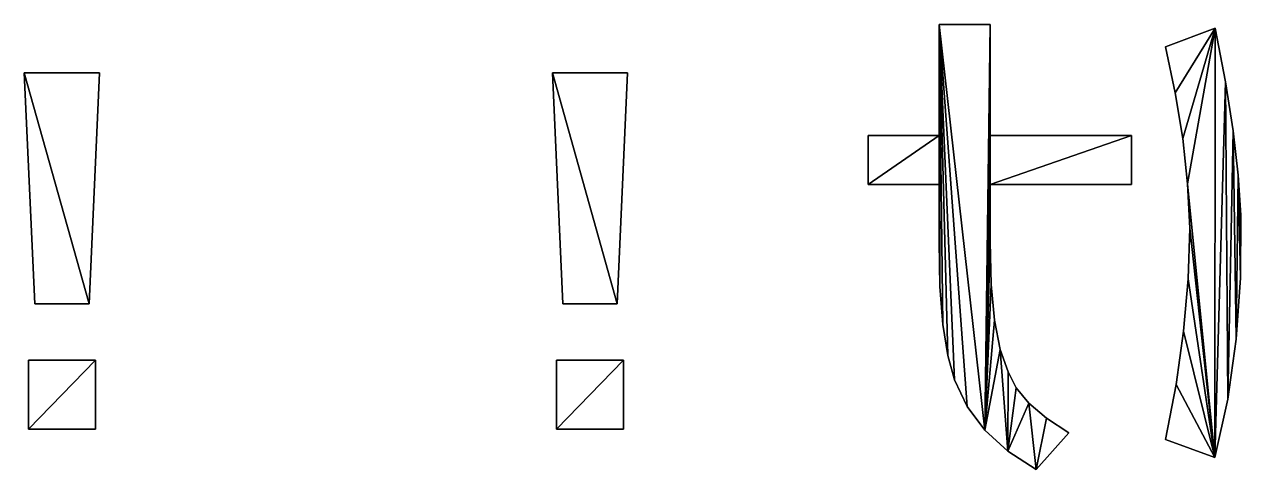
# Model space of a CAD drawing. Header units: metres. Extents: x -19.4 to 19.7, y -3.2 to 3.9.
# Drawn here: x -19.4 to -0.77, y -3.08 to 3.73 of the extents above; entities that cross this region are included whole.
import ezdxf

# ---------------------------------------------------------------- set-up
doc = ezdxf.new("R2010")
doc.units = ezdxf.units.M

msp = doc.modelspace()

# ---------------------------------------------------------------- linework, layer by layer
at = {"layer": 'layer1', "color": 1}
for points in [[(-5.3897, 3.7337, -2.20154), (-4.60872, 3.7337, -2.20154), (-4.68739, -2.48031, -2.20154)], [(-5.3897, 3.7337, -2.20154), (-4.68739, -2.48031, -2.20154), (-4.9605, -2.11599, -2.20154)], [(-5.3897, 3.7337, -2.20154), (-4.9605, -2.11599, -2.20154), (-5.15309, -1.71011, -2.20154)], [(-5.3897, 3.7337, -2.20154), (-5.15309, -1.71011, -2.20154), (-5.25661, -1.33723, -2.20154)], [(-5.3897, 3.7337, -2.20154), (-5.25661, -1.33723, -2.20154), (-5.33055, -0.86081, -2.20154)], [(-5.3897, 3.7337, -2.20154), (-5.33055, -0.86081, -2.20154), (-5.37492, -0.28085, -2.20154)], [(-5.3897, 3.7337, -2.20154), (-5.37492, -0.28085, -2.20154), (-5.3897, 0.40265, -2.20154)], [(-5.3897, 3.7337, -2.20154), (-5.3897, 0.40265, -2.20154), (-5.3897, 1.28159, -2.20154)], [(-5.3897, 3.7337, -2.20154), (-5.3897, 1.28159, -2.20154), (-5.3897, 2.0308, -2.20154)], [(-4.68739, -2.48031, 1.03332), (-4.60872, 3.7337, 1.03332), (-5.3897, 3.7337, 1.03332)], [(-4.9605, -2.11599, 1.03332), (-4.68739, -2.48031, 1.03332), (-5.3897, 3.7337, 1.03332)], [(-5.15309, -1.71011, 1.03332), (-4.9605, -2.11599, 1.03332), (-5.3897, 3.7337, 1.03332)], [(-5.25661, -1.33723, 1.03332), (-5.15309, -1.71011, 1.03332), (-5.3897, 3.7337, 1.03332)], [(-5.33055, -0.86081, 1.03332), (-5.25661, -1.33723, 1.03332), (-5.3897, 3.7337, 1.03332)], [(-5.37492, -0.28085, 1.03332), (-5.33055, -0.86081, 1.03332), (-5.3897, 3.7337, 1.03332)], [(-5.3897, 0.40265, 1.03332), (-5.37492, -0.28085, 1.03332), (-5.3897, 3.7337, 1.03332)], [(-5.3897, 1.28159, 1.03332), (-5.3897, 0.40265, 1.03332), (-5.3897, 3.7337, 1.03332)], [(-5.3897, 2.0308, 1.03332), (-5.3897, 1.28159, 1.03332), (-5.3897, 3.7337, 1.03332)], [(-5.3897, 3.7337, -2.20154), (-5.3897, 2.0308, -2.20154), (-5.3897, 2.0308, 1.03332), (-5.3897, 3.7337, 1.03332)], [(-4.60872, 3.7337, -2.20154), (-5.3897, 3.7337, -2.20154), (-5.3897, 3.7337, 1.03332), (-4.60872, 3.7337, 1.03332)], [(-4.68739, -2.48031, -2.20154), (-4.60872, 3.7337, -2.20154), (-4.60872, 2.0308, -2.20154)], [(-4.60872, 2.0308, 1.03332), (-4.60872, 3.7337, 1.03332), (-4.68739, -2.48031, 1.03332)], [(-4.60872, 2.0308, -2.20154), (-4.60872, 3.7337, -2.20154), (-4.60872, 3.7337, 1.03332), (-4.60872, 2.0308, 1.03332)], [(-1.16163, 3.67258, -2.20154), (-1.77046, 2.68297, -2.20154), (-1.92199, 3.39135, -2.20154)], [(-1.92199, 3.39135, 1.03332), (-1.77046, 2.68297, 1.03332), (-1.16163, 3.67258, 1.03332)], [(-1.16163, 3.67258, -2.20154), (-1.92199, 3.39135, -2.20154), (-1.92199, 3.39135, 1.03332), (-1.16163, 3.67258, 1.03332)], [(-1.16163, 3.67258, -2.20154), (-1.65803, 1.98382, -2.20154), (-1.77046, 2.68297, -2.20154)], [(-1.77046, 2.68297, 1.03332), (-1.65803, 1.98382, 1.03332), (-1.16163, 3.67258, 1.03332)], [(-1.16163, 3.67258, -2.20154), (-1.58469, 1.29393, -2.20154), (-1.65803, 1.98382, -2.20154)], [(-1.65803, 1.98382, 1.03332), (-1.58469, 1.29393, 1.03332), (-1.16163, 3.67258, 1.03332)], [(-1.16516, -2.89963, -2.20154), (-1.58469, 1.29393, -2.20154), (-1.16163, 3.67258, -2.20154)], [(-1.16163, 3.67258, 1.03332), (-1.58469, 1.29393, 1.03332), (-1.16516, -2.89963, 1.03332)], [(-1.16516, -2.89963, -2.20154), (-1.16163, 3.67258, -2.20154), (-1.00179, 2.85252, -2.20154)], [(-1.00179, 2.85252, 1.03332), (-1.16163, 3.67258, 1.03332), (-1.16516, -2.89963, 1.03332)], [(-1.00179, 2.85252, -2.20154), (-1.16163, 3.67258, -2.20154), (-1.16163, 3.67258, 1.03332), (-1.00179, 2.85252, 1.03332)], [(-1.92199, 3.39135, -2.20154), (-1.77046, 2.68297, -2.20154), (-1.77046, 2.68297, 1.03332), (-1.92199, 3.39135, 1.03332)], [(-19.39964, 2.99062, -2.20154), (-18.24711, 2.99062, -2.20154), (-18.40546, -0.54515, -2.20154)], [(-19.39964, 2.99062, -2.20154), (-18.40546, -0.54515, -2.20154), (-19.24002, -0.54515, -2.20154)], [(-18.40546, -0.54515, 1.03332), (-18.24711, 2.99062, 1.03332), (-19.39964, 2.99062, 1.03332)], [(-19.24002, -0.54515, 1.03332), (-18.40546, -0.54515, 1.03332), (-19.39964, 2.99062, 1.03332)], [(-19.39964, 2.99062, -2.20154), (-19.24002, -0.54515, -2.20154), (-19.24002, -0.54515, 1.03332), (-19.39964, 2.99062, 1.03332)], [(-18.24711, 2.99062, -2.20154), (-19.39964, 2.99062, -2.20154), (-19.39964, 2.99062, 1.03332), (-18.24711, 2.99062, 1.03332)], [(-18.40546, -0.54515, -2.20154), (-18.24711, 2.99062, -2.20154), (-18.24711, 2.99062, 1.03332), (-18.40546, -0.54515, 1.03332)], [(-11.31168, 2.99062, -2.20154), (-10.15917, 2.99062, -2.20154), (-10.31751, -0.54515, -2.20154)], [(-11.31168, 2.99062, -2.20154), (-10.31751, -0.54515, -2.20154), (-11.15208, -0.54515, -2.20154)], [(-10.31751, -0.54515, 1.03332), (-10.15917, 2.99062, 1.03332), (-11.31168, 2.99062, 1.03332)], [(-11.15208, -0.54515, 1.03332), (-10.31751, -0.54515, 1.03332), (-11.31168, 2.99062, 1.03332)], [(-11.31168, 2.99062, -2.20154), (-11.15208, -0.54515, -2.20154), (-11.15208, -0.54515, 1.03332), (-11.31168, 2.99062, 1.03332)], [(-10.15917, 2.99062, -2.20154), (-11.31168, 2.99062, -2.20154), (-11.31168, 2.99062, 1.03332), (-10.15917, 2.99062, 1.03332)], [(-10.31751, -0.54515, -2.20154), (-10.15917, 2.99062, -2.20154), (-10.15917, 2.99062, 1.03332), (-10.31751, -0.54515, 1.03332)], [(-1.16516, -2.89963, -2.20154), (-1.00179, 2.85252, -2.20154), (-0.96883, -2.00309, -2.20154)], [(-0.96883, -2.00309, 1.03332), (-1.00179, 2.85252, 1.03332), (-1.16516, -2.89963, 1.03332)], [(-0.88318, 2.10268, -2.20154), (-0.96883, -2.00309, -2.20154), (-1.00179, 2.85252, -2.20154)], [(-1.00179, 2.85252, 1.03332), (-0.96883, -2.00309, 1.03332), (-0.88318, 2.10268, 1.03332)], [(-0.88318, 2.10268, -2.20154), (-1.00179, 2.85252, -2.20154), (-1.00179, 2.85252, 1.03332), (-0.88318, 2.10268, 1.03332)], [(-1.77046, 2.68297, -2.20154), (-1.65803, 1.98382, -2.20154), (-1.65803, 1.98382, 1.03332), (-1.77046, 2.68297, 1.03332)], [(-0.88318, 2.10268, -2.20154), (-0.83748, -1.08536, -2.20154), (-0.96883, -2.00309, -2.20154)], [(-0.96883, -2.00309, 1.03332), (-0.83748, -1.08536, 1.03332), (-0.88318, 2.10268, 1.03332)], [(-0.8058, 1.42306, -2.20154), (-0.83748, -1.08536, -2.20154), (-0.88318, 2.10268, -2.20154)], [(-0.88318, 2.10268, 1.03332), (-0.83748, -1.08536, 1.03332), (-0.8058, 1.42306, 1.03332)], [(-0.8058, 1.42306, -2.20154), (-0.88318, 2.10268, -2.20154), (-0.88318, 2.10268, 1.03332), (-0.8058, 1.42306, 1.03332)], [(-5.3897, 2.0308, -2.20154), (-5.3897, 1.28159, -2.20154), (-6.47335, 1.28159, -2.20154)], [(-5.3897, 2.0308, -2.20154), (-6.47335, 1.28159, -2.20154), (-6.47335, 2.0308, -2.20154)], [(-6.47335, 1.28159, 1.03332), (-5.3897, 1.28159, 1.03332), (-5.3897, 2.0308, 1.03332)], [(-6.47335, 2.0308, 1.03332), (-6.47335, 1.28159, 1.03332), (-5.3897, 2.0308, 1.03332)], [(-6.47335, 2.0308, -2.20154), (-6.47335, 1.28159, -2.20154), (-6.47335, 1.28159, 1.03332), (-6.47335, 2.0308, 1.03332)], [(-5.3897, 2.0308, -2.20154), (-6.47335, 2.0308, -2.20154), (-6.47335, 2.0308, 1.03332), (-5.3897, 2.0308, 1.03332)], [(-4.68739, -2.48031, -2.20154), (-4.60872, 2.0308, -2.20154), (-4.60872, 1.28159, -2.20154)], [(-4.60872, 1.28159, 1.03332), (-4.60872, 2.0308, 1.03332), (-4.68739, -2.48031, 1.03332)], [(-4.60872, 1.28159, -2.20154), (-4.60872, 2.0308, -2.20154), (-2.4414, 2.0308, -2.20154)], [(-4.60872, 1.28159, -2.20154), (-2.4414, 2.0308, -2.20154), (-2.4414, 1.28159, -2.20154)], [(-2.4414, 2.0308, 1.03332), (-4.60872, 2.0308, 1.03332), (-4.60872, 1.28159, 1.03332)], [(-2.4414, 1.28159, 1.03332), (-2.4414, 2.0308, 1.03332), (-4.60872, 1.28159, 1.03332)], [(-2.4414, 2.0308, -2.20154), (-4.60872, 2.0308, -2.20154), (-4.60872, 2.0308, 1.03332), (-2.4414, 2.0308, 1.03332)], [(-2.4414, 1.28159, -2.20154), (-2.4414, 2.0308, -2.20154), (-2.4414, 2.0308, 1.03332), (-2.4414, 1.28159, 1.03332)], [(-1.65803, 1.98382, -2.20154), (-1.58469, 1.29393, -2.20154), (-1.58469, 1.29393, 1.03332), (-1.65803, 1.98382, 1.03332)], [(-0.8058, 1.42306, -2.20154), (-0.77109, -0.14645, -2.20154), (-0.83748, -1.08536, -2.20154)], [(-0.83748, -1.08536, 1.03332), (-0.77109, -0.14645, 1.03332), (-0.8058, 1.42306, 1.03332)], [(-0.76966, 0.81365, -2.20154), (-0.77109, -0.14645, -2.20154), (-0.8058, 1.42306, -2.20154)], [(-0.8058, 1.42306, 1.03332), (-0.77109, -0.14645, 1.03332), (-0.76966, 0.81365, 1.03332)], [(-0.76966, 0.81365, -2.20154), (-0.8058, 1.42306, -2.20154), (-0.8058, 1.42306, 1.03332), (-0.76966, 0.81365, 1.03332)], [(-6.47335, 1.28159, -2.20154), (-5.3897, 1.28159, -2.20154), (-5.3897, 1.28159, 1.03332), (-6.47335, 1.28159, 1.03332)], [(-5.3897, 1.28159, -2.20154), (-5.3897, 0.40265, -2.20154), (-5.3897, 0.40265, 1.03332), (-5.3897, 1.28159, 1.03332)], [(-4.68739, -2.48031, -2.20154), (-4.60872, 1.28159, -2.20154), (-4.60872, 0.40265, -2.20154)], [(-4.60872, 0.40265, 1.03332), (-4.60872, 1.28159, 1.03332), (-4.68739, -2.48031, 1.03332)], [(-4.60872, 1.28159, -2.20154), (-2.4414, 1.28159, -2.20154), (-2.4414, 1.28159, 1.03332), (-4.60872, 1.28159, 1.03332)], [(-4.60872, 0.40265, -2.20154), (-4.60872, 1.28159, -2.20154), (-4.60872, 1.28159, 1.03332), (-4.60872, 0.40265, 1.03332)], [(-1.16516, -2.89963, -2.20154), (-1.55045, 0.61327, -2.20154), (-1.58469, 1.29393, -2.20154)], [(-1.58469, 1.29393, 1.03332), (-1.55045, 0.61327, 1.03332), (-1.16516, -2.89963, 1.03332)], [(-1.58469, 1.29393, -2.20154), (-1.55045, 0.61327, -2.20154), (-1.55045, 0.61327, 1.03332), (-1.58469, 1.29393, 1.03332)], [(-0.77109, -0.14645, -2.20154), (-0.76966, 0.81365, -2.20154), (-0.76966, 0.81365, 1.03332), (-0.77109, -0.14645, 1.03332)], [(-1.16516, -2.89963, -2.20154), (-1.57367, -0.16468, -2.20154), (-1.55045, 0.61327, -2.20154)], [(-1.55045, 0.61327, 1.03332), (-1.57367, -0.16468, 1.03332), (-1.16516, -2.89963, 1.03332)], [(-1.55045, 0.61327, -2.20154), (-1.57367, -0.16468, -2.20154), (-1.57367, -0.16468, 1.03332), (-1.55045, 0.61327, 1.03332)], [(-5.3897, 0.40265, -2.20154), (-5.37492, -0.28085, -2.20154), (-5.37492, -0.28085, 1.03332), (-5.3897, 0.40265, 1.03332)], [(-4.68739, -2.48031, -2.20154), (-4.60872, 0.40265, -2.20154), (-4.5915, -0.24904, -2.20154)], [(-4.5915, -0.24904, 1.03332), (-4.60872, 0.40265, 1.03332), (-4.68739, -2.48031, 1.03332)], [(-4.5915, -0.24904, -2.20154), (-4.60872, 0.40265, -2.20154), (-4.60872, 0.40265, 1.03332), (-4.5915, -0.24904, 1.03332)], [(-1.16516, -2.89963, -2.20154), (-1.64333, -0.9629, -2.20154), (-1.57367, -0.16468, -2.20154)], [(-1.57367, -0.16468, 1.03332), (-1.64333, -0.9629, 1.03332), (-1.16516, -2.89963, 1.03332)], [(-1.57367, -0.16468, -2.20154), (-1.64333, -0.9629, -2.20154), (-1.64333, -0.9629, 1.03332), (-1.57367, -0.16468, 1.03332)], [(-0.83748, -1.08536, -2.20154), (-0.77109, -0.14645, -2.20154), (-0.77109, -0.14645, 1.03332), (-0.83748, -1.08536, 1.03332)], [(-5.37492, -0.28085, -2.20154), (-5.33055, -0.86081, -2.20154), (-5.33055, -0.86081, 1.03332), (-5.37492, -0.28085, 1.03332)], [(-4.68739, -2.48031, -2.20154), (-4.5915, -0.24904, -2.20154), (-4.53984, -0.79762, -2.20154)], [(-4.53984, -0.79762, 1.03332), (-4.5915, -0.24904, 1.03332), (-4.68739, -2.48031, 1.03332)], [(-4.53984, -0.79762, -2.20154), (-4.5915, -0.24904, -2.20154), (-4.5915, -0.24904, 1.03332), (-4.53984, -0.79762, 1.03332)], [(-19.24002, -0.54515, -2.20154), (-18.40546, -0.54515, -2.20154), (-18.40546, -0.54515, 1.03332), (-19.24002, -0.54515, 1.03332)], [(-11.15208, -0.54515, -2.20154), (-10.31751, -0.54515, -2.20154), (-10.31751, -0.54515, 1.03332), (-11.15208, -0.54515, 1.03332)], [(-5.33055, -0.86081, -2.20154), (-5.25661, -1.33723, -2.20154), (-5.25661, -1.33723, 1.03332), (-5.33055, -0.86081, 1.03332)], [(-4.68739, -2.48031, -2.20154), (-4.53984, -0.79762, -2.20154), (-4.45373, -1.24311, -2.20154)], [(-4.45373, -1.24311, 1.03332), (-4.53984, -0.79762, 1.03332), (-4.68739, -2.48031, 1.03332)], [(-4.45373, -1.24311, -2.20154), (-4.53984, -0.79762, -2.20154), (-4.53984, -0.79762, 1.03332), (-4.45373, -1.24311, 1.03332)], [(-1.16516, -2.89963, -2.20154), (-1.75944, -1.78141, -2.20154), (-1.64333, -0.9629, -2.20154)], [(-1.64333, -0.9629, 1.03332), (-1.75944, -1.78141, 1.03332), (-1.16516, -2.89963, 1.03332)], [(-1.64333, -0.9629, -2.20154), (-1.75944, -1.78141, -2.20154), (-1.75944, -1.78141, 1.03332), (-1.64333, -0.9629, 1.03332)], [(-0.96883, -2.00309, -2.20154), (-0.83748, -1.08536, -2.20154), (-0.83748, -1.08536, 1.03332), (-0.96883, -2.00309, 1.03332)], [(-4.68739, -2.48031, -2.20154), (-4.45373, -1.24311, -2.20154), (-4.33378, -2.80306, -2.20154)], [(-4.33378, -2.80306, 1.03332), (-4.45373, -1.24311, 1.03332), (-4.68739, -2.48031, 1.03332)], [(-4.33378, -2.80306, -2.20154), (-4.45373, -1.24311, -2.20154), (-4.33318, -1.5855, -2.20154)], [(-4.33318, -1.5855, 1.03332), (-4.45373, -1.24311, 1.03332), (-4.33378, -2.80306, 1.03332)], [(-4.33318, -1.5855, -2.20154), (-4.45373, -1.24311, -2.20154), (-4.45373, -1.24311, 1.03332), (-4.33318, -1.5855, 1.03332)], [(-18.30904, -1.40595, -2.20154), (-18.30904, -2.46477, -2.20154), (-19.33772, -2.46477, -2.20154)], [(-18.30904, -1.40595, -2.20154), (-19.33772, -2.46477, -2.20154), (-19.33772, -1.40595, -2.20154)], [(-19.33772, -2.46477, 1.03332), (-18.30904, -2.46477, 1.03332), (-18.30904, -1.40595, 1.03332)], [(-19.33772, -1.40595, 1.03332), (-19.33772, -2.46477, 1.03332), (-18.30904, -1.40595, 1.03332)], [(-19.33772, -1.40595, -2.20154), (-19.33772, -2.46477, -2.20154), (-19.33772, -2.46477, 1.03332), (-19.33772, -1.40595, 1.03332)], [(-18.30904, -1.40595, -2.20154), (-19.33772, -1.40595, -2.20154), (-19.33772, -1.40595, 1.03332), (-18.30904, -1.40595, 1.03332)], [(-18.30904, -2.46477, -2.20154), (-18.30904, -1.40595, -2.20154), (-18.30904, -1.40595, 1.03332), (-18.30904, -2.46477, 1.03332)], [(-10.2211, -1.40595, -2.20154), (-10.2211, -2.46477, -2.20154), (-11.24977, -2.46477, -2.20154)], [(-10.2211, -1.40595, -2.20154), (-11.24977, -2.46477, -2.20154), (-11.24977, -1.40595, -2.20154)], [(-11.24977, -2.46477, 1.03332), (-10.2211, -2.46477, 1.03332), (-10.2211, -1.40595, 1.03332)], [(-11.24977, -1.40595, 1.03332), (-11.24977, -2.46477, 1.03332), (-10.2211, -1.40595, 1.03332)], [(-11.24977, -1.40595, -2.20154), (-11.24977, -2.46477, -2.20154), (-11.24977, -2.46477, 1.03332), (-11.24977, -1.40595, 1.03332)], [(-10.2211, -1.40595, -2.20154), (-11.24977, -1.40595, -2.20154), (-11.24977, -1.40595, 1.03332), (-10.2211, -1.40595, 1.03332)], [(-10.2211, -2.46477, -2.20154), (-10.2211, -1.40595, -2.20154), (-10.2211, -1.40595, 1.03332), (-10.2211, -2.46477, 1.03332)], [(-5.25661, -1.33723, -2.20154), (-5.15309, -1.71011, -2.20154), (-5.15309, -1.71011, 1.03332), (-5.25661, -1.33723, 1.03332)], [(-4.33378, -2.80306, -2.20154), (-4.33318, -1.5855, -2.20154), (-4.20933, -1.82967, -2.20154)], [(-4.20933, -1.82967, 1.03332), (-4.33318, -1.5855, 1.03332), (-4.33378, -2.80306, 1.03332)], [(-4.20933, -1.82967, -2.20154), (-4.33318, -1.5855, -2.20154), (-4.33318, -1.5855, 1.03332), (-4.20933, -1.82967, 1.03332)], [(-5.15309, -1.71011, -2.20154), (-4.9605, -2.11599, -2.20154), (-4.9605, -2.11599, 1.03332), (-5.15309, -1.71011, 1.03332)], [(-4.33378, -2.80306, -2.20154), (-4.20933, -1.82967, -2.20154), (-4.01272, -2.0665, -2.20154)], [(-4.01272, -2.0665, 1.03332), (-4.20933, -1.82967, 1.03332), (-4.33378, -2.80306, 1.03332)], [(-4.01272, -2.0665, -2.20154), (-4.20933, -1.82967, -2.20154), (-4.20933, -1.82967, 1.03332), (-4.01272, -2.0665, 1.03332)], [(-1.16516, -2.89963, -2.20154), (-1.92199, -2.6202, -2.20154), (-1.75944, -1.78141, -2.20154)], [(-1.75944, -1.78141, 1.03332), (-1.92199, -2.6202, 1.03332), (-1.16516, -2.89963, 1.03332)], [(-1.75944, -1.78141, -2.20154), (-1.92199, -2.6202, -2.20154), (-1.92199, -2.6202, 1.03332), (-1.75944, -1.78141, 1.03332)], [(-1.16516, -2.89963, -2.20154), (-0.96883, -2.00309, -2.20154), (-0.96883, -2.00309, 1.03332), (-1.16516, -2.89963, 1.03332)], [(-4.9605, -2.11599, -2.20154), (-4.68739, -2.48031, -2.20154), (-4.68739, -2.48031, 1.03332), (-4.9605, -2.11599, 1.03332)], [(-4.33378, -2.80306, -2.20154), (-4.01272, -2.0665, -2.20154), (-3.89966, -3.08426, -2.20154)], [(-3.89966, -3.08426, 1.03332), (-4.01272, -2.0665, 1.03332), (-4.33378, -2.80306, 1.03332)], [(-3.74335, -2.29599, -2.20154), (-3.89966, -3.08426, -2.20154), (-4.01272, -2.0665, -2.20154)], [(-4.01272, -2.0665, 1.03332), (-3.89966, -3.08426, 1.03332), (-3.74335, -2.29599, 1.03332)], [(-3.74335, -2.29599, -2.20154), (-4.01272, -2.0665, -2.20154), (-4.01272, -2.0665, 1.03332), (-3.74335, -2.29599, 1.03332)], [(-3.74335, -2.29599, -2.20154), (-3.40122, -2.51813, -2.20154), (-3.89966, -3.08426, -2.20154)], [(-3.89966, -3.08426, 1.03332), (-3.40122, -2.51813, 1.03332), (-3.74335, -2.29599, 1.03332)], [(-3.40122, -2.51813, -2.20154), (-3.74335, -2.29599, -2.20154), (-3.74335, -2.29599, 1.03332), (-3.40122, -2.51813, 1.03332)], [(-19.33772, -2.46477, -2.20154), (-18.30904, -2.46477, -2.20154), (-18.30904, -2.46477, 1.03332), (-19.33772, -2.46477, 1.03332)], [(-11.24977, -2.46477, -2.20154), (-10.2211, -2.46477, -2.20154), (-10.2211, -2.46477, 1.03332), (-11.24977, -2.46477, 1.03332)], [(-4.68739, -2.48031, -2.20154), (-4.33378, -2.80306, -2.20154), (-4.33378, -2.80306, 1.03332), (-4.68739, -2.48031, 1.03332)], [(-3.89966, -3.08426, -2.20154), (-3.40122, -2.51813, -2.20154), (-3.40122, -2.51813, 1.03332), (-3.89966, -3.08426, 1.03332)], [(-1.92199, -2.6202, -2.20154), (-1.16516, -2.89963, -2.20154), (-1.16516, -2.89963, 1.03332), (-1.92199, -2.6202, 1.03332)], [(-4.33378, -2.80306, -2.20154), (-3.89966, -3.08426, -2.20154), (-3.89966, -3.08426, 1.03332), (-4.33378, -2.80306, 1.03332)]]:
    msp.add_3dface(points, dxfattribs=at)

doc.saveas('drawing.dxf')
